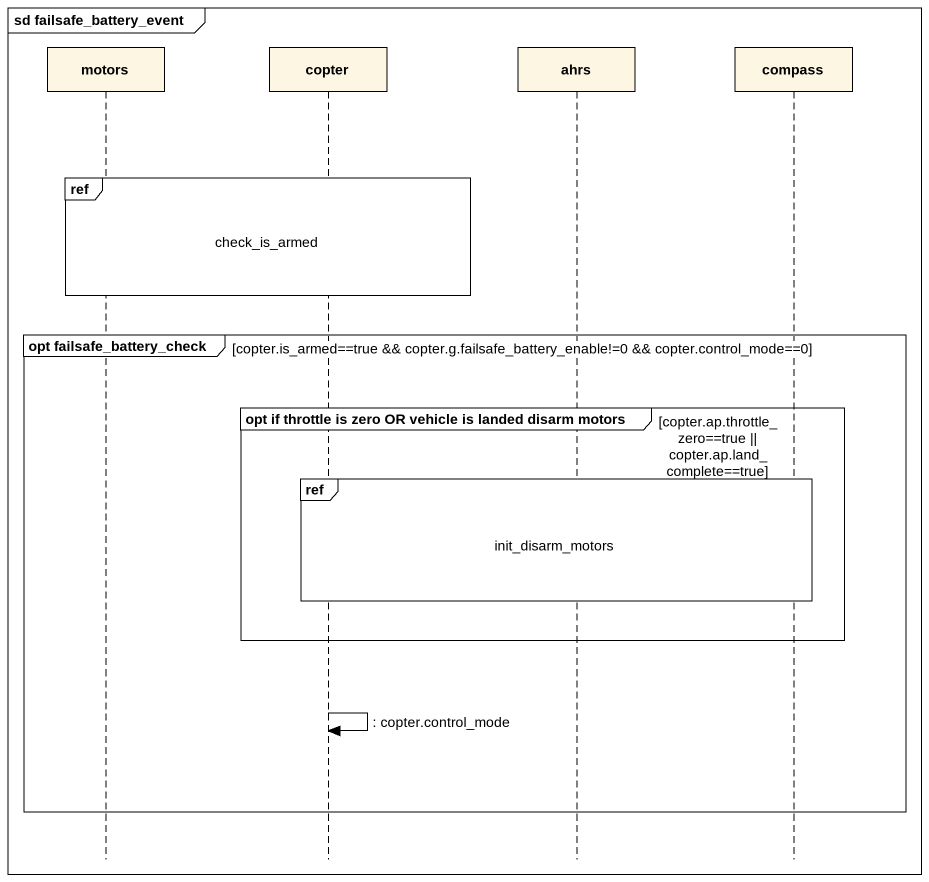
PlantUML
@startuml
mainframe sd failsafe_battery_event
hide footbox
participant motors
participant copter
participant ahrs
participant compass

ref over motors, copter : check_is_armed
group opt failsafe_battery_check [copter.is_armed==true && copter.g.failsafe_battery_enable!=0 && copter.control_mode==0]
  group opt if throttle is zero OR vehicle is landed disarm motors [copter.ap.throttle_zero==true || copter.ap.land_complete==true]
    ref over copter, ahrs, compass : init_disarm_motors
  end
  copter -> copter : : copter.control_mode
end
@enduml
